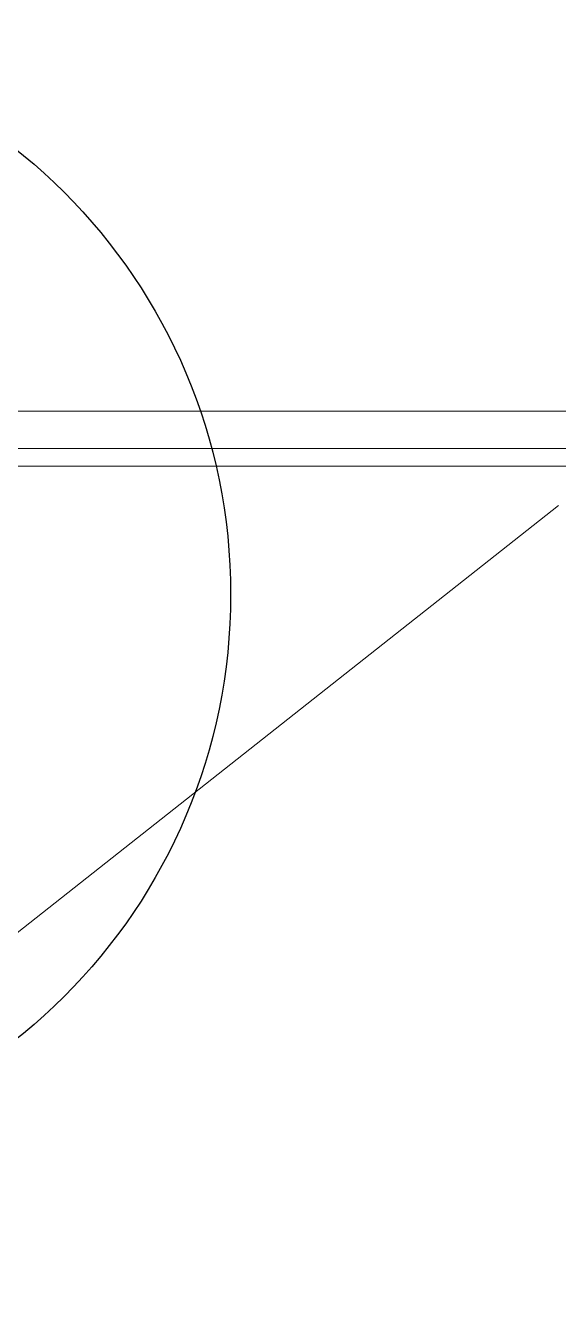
# Model space of a CAD drawing. Header units: inches. Extents: x 122663 to 154153, y 34228 to 39758.
# Drawn here: x 131718 to 134024, y 34228 to 39758 of the extents above; entities that cross this region are included whole.
import ezdxf

# ---------------------------------------------------------------- set-up
doc = ezdxf.new("R2010")
doc.units = ezdxf.units.IN
doc.header["$MEASUREMENT"] = 0
doc.layers.add('SITE BOUNDARY', color=1, linetype='Continuous', lineweight=30)
doc.layers.add('Windows', color=151, linetype='Continuous', lineweight=15)

msp = doc.modelspace()

# ---------------------------------------------------------------- linework, layer by layer
at = {"layer": 'SITE BOUNDARY'}
msp.add_circle((130143.6, 37296.4), 2461.6, dxfattribs=at)
at = {"layer": 'Windows'}
msp.add_line((129649.9, 34228.2), (134023.6, 37681.3), dxfattribs=at)
for p in [(129885.8, 38090), (129885.8, 37928.5), (130024.7, 37851.5)]:
    msp.add_xline(p, (1, 0), dxfattribs=at)

doc.saveas('drawing.dxf')
